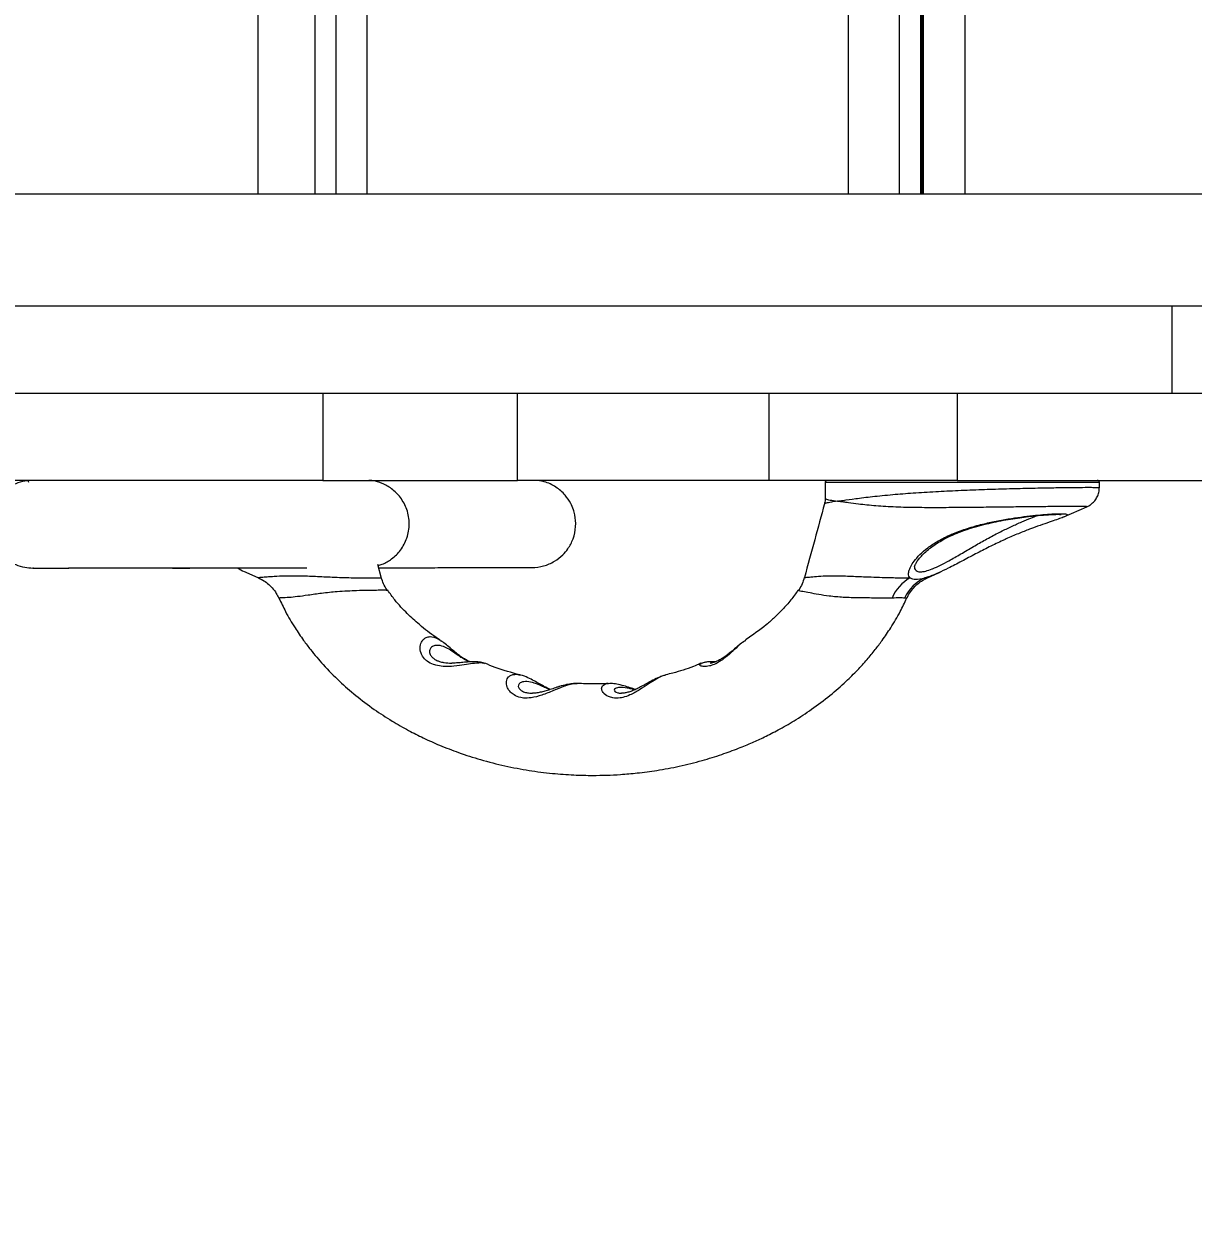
# Model space of a CAD drawing. Header units: millimetres. Extents: x -6304 to 6571, y -6082 to 4447.
# Drawn here: x 582.5 to 863.9, y -973.3 to -687.1 of the extents above; entities that cross this region are included whole.
import ezdxf

# ---------------------------------------------------------------- set-up
doc = ezdxf.new("R2010")
doc.units = ezdxf.units.MM
doc.layers.add('DIKOM_ОБЪЕКТ', color=7, linetype='Continuous')
doc.layers.add('DIKOM_РАЗМЕР_ОБЪЕКТА', color=7, linetype='Continuous')
doc.styles.add('style1', font='arial.ttf', dxfattribs={"width": 0.8})
doc.dimstyles.new('1-50', dxfattribs={"dimtxt": 300, "dimasz": 200, "dimexe": 100, "dimexo": 0, "dimgap": 100, "dimtad": 1, "dimtxsty": 'style1', "dimcen": 200, "dimclrd": 7, "dimclre": 7, "dimclrt": 7, "dimadec": 1, "dimazin": 2, "dimtfac": 1, "dimtmove": 0, "dimatfit": 2, "dimfxl": 0, "dimlwd": 25, "dimlwe": 18, "dimarcsym": 0})

# ---------------------------------------------------------------- blocks, each defined once
blk = doc.blocks.new('*D13')
at = {"layer": 'Defpoints', "color": 0, "transparency": 16777216}
for p in [(-3548.9, 424.04), (5070.79, -640.9), (5070.79, -4541.09)]:
    blk.add_point(p, dxfattribs=at)
at = {"layer": 'DIKOM_РАЗМЕР_ОБЪЕКТА', "color": 7, "lineweight": 18, "transparency": 16777216}
for p, q in [((-3548.9, 424.04), (-3548.9, -4641.09)), ((5070.79, -640.9), (5070.79, -4641.09))]:
    blk.add_line(p, q, dxfattribs=at)
at = {"layer": 'DIKOM_РАЗМЕР_ОБЪЕКТА', "color": 7, "lineweight": 25, "transparency": 16777216}
blk.add_line((-3148.9, -4541.09), (4670.79, -4541.09), dxfattribs=at)
at = {"layer": 'DIKOM_РАЗМЕР_ОБЪЕКТА', "color": 7, "transparency": 16777216}
for points in [[(-3148.9, -4474.42), (-3148.9, -4607.76), (-3548.9, -4541.09)], [(4670.79, -4474.42), (4670.79, -4607.76), (5070.79, -4541.09)]]:
    blk.add_solid(points, dxfattribs=at)
at = {"layer": 'DIKOM_РАЗМЕР_ОБЪЕКТА', "color": 7, "transparency": 16777216, "insert": (1449.19, -4307.92), "char_height": 300, "attachment_point": 5, "style": 'style1'}
blk.add_mtext('8650', dxfattribs=at)

msp = doc.modelspace()

# ---------------------------------------------------------------- linework, layer by layer
at = {"layer": 'DIKOM_ОБЪЕКТ', "color": 7, "linetype": 'Continuous', "lineweight": 15}
for p, q in [((638.884, -727.962), (638.884, 1718.038)), ((652.544, 1718.038), (652.544, -727.962)), ((657.627, 1718.038), (657.627, -727.962)), ((665.039, 1718.038), (665.039, -727.962)), ((780.95, -727.962), (780.95, 1718.038)), ((793.197, 1718.038), (793.197, -727.962)), ((798.374, -727.962), (798.374, 1718.038)), ((798.714, -727.962), (798.714, 1718.038)), ((799.017, -727.962), (799.017, 1718.038)), ((809.017, 1718.038), (809.017, -727.962)), ((206.813, -727.962), (1531.221, -727.962)), ((410.93, -754.962), (858.864, -754.962)), ((410.93, -754.962), (1327.104, -754.962)), ((858.864, -775.962), (858.864, -754.962)), ((410.93, -775.962), (858.864, -775.962)), ((654.503, -775.962), (654.503, -796.962)), ((701.34, -796.962), (701.34, -775.962)), ((761.818, -775.962), (761.818, -796.962)), ((807.167, -775.962), (807.167, -796.962)), ((807.167, -775.962), (930.867, -775.962)), ((654.503, -796.962), (529.685, -796.962)), ((654.503, -796.962), (701.34, -796.962)), ((761.818, -796.962), (701.34, -796.962)), ((807.167, -796.962), (761.818, -796.962)), ((775.361, -797.462), (775.361, -801.307)), ((841.362, -797.462), (775.361, -797.462)), ((807.167, -796.962), (930.867, -796.962)), ((841.362, -798.712), (841.362, -797.462)), ((832.817, -805.767), (838.333, -803.31)), ((668.598, -820.544), (667.688, -817.221)), ((635.93, -819.05), (638.982, -820.41)), ((770.427, -820.389), (770.43, -820.386)), ((799.964, -820.399), (802.66, -819.199)), ((802.682, -819.189), (803.055, -819.023)), ((768.933, -823.483), (768.931, -823.479)), ((682.681, -835.471), (682.894, -835.621)), ((756.236, -835.485), (756.009, -835.637)), ((715.694, -845.949), (715.621, -845.941))]:
    msp.add_line(p, q, dxfattribs=at)
at = {"layer": 'DIKOM_ОБЪЕКТ', "color": 7, "linetype": 'Continuous', "lineweight": 15, "flags": 128}
for points in [[(584.845, -818.055), (584.664, -818.055), (584.847, -818.055), (585.396, -818.054), (586.305, -818.054), (587.566, -818.052), (589.167, -818.051), (591.094, -818.049), (593.329, -818.047), (595.851, -818.045), (598.638, -818.042), (601.663, -818.039), (604.9, -818.036), (608.317, -818.033), (611.885, -818.029)], [(584.845, -818.055), (585.387, -818.054), (586.284, -818.053), (587.529, -818.052), (589.11, -818.051), (591.014, -818.049), (593.222, -818.046), (595.714, -818.044), (598.469, -818.041), (601.461, -818.038), (604.664, -818.035), (608.047, -818.032), (611.581, -818.028), (615.233, -818.025), (618.971, -818.021), (622.761, -818.018), (626.567, -818.014), (630.356, -818.01), (634.094, -818.007), (637.747, -818.003), (641.28, -818), (644.664, -817.997), (647.866, -817.994), (650.638, -817.991)]]:
    msp.add_lwpolyline(points, dxfattribs=at)
at = {"layer": 'DIKOM_ОБЪЕКТ', "color": 7, "linetype": 'Continuous', "lineweight": 15}
for centre, radius, start, end in [((583.205, -797.462), 0.5, 0, 90), ((775.861, -797.462), 0.5, 90, 180), ((840.861, -797.462), 0.5, 0, 90), ((800.193, -828.674), 9.334, 117.93912, 158.72335), ((803.332, -829.382), 9.786, 113.80844, 155.27141)]:
    msp.add_arc(centre, radius, start, end, dxfattribs=at)
for points, knots in [([(584.643, -796.962), (584.004, -796.996), (582.611, -797.071), (580.423, -797.742), (578.12, -799.043), (575.986, -801.166), (574.432, -804.083), (573.857, -807.508), (574.432, -810.934), (575.986, -813.851), (578.121, -815.973), (580.427, -817.283), (582.618, -817.929), (584.017, -818.055), (584.661, -818.055), (584.664, -818.055)], [0, 0, 0, 0, 0.0579056, 0.1259859, 0.2051658, 0.2954898, 0.3949517, 0.4996881, 0.6044268, 0.7038889, 0.7942103, 0.8735296, 0.9417173, 0.9996904, 1, 1, 1, 1]), ([(667.752, -817.455), (668.088, -817.365), (669.272, -817.049), (671.196, -815.861), (673.336, -813.764), (674.881, -810.835), (675.45, -807.411), (674.869, -803.985), (673.309, -801.073), (671.172, -798.95), (668.864, -797.665), (666.959, -797.053), (665.858, -796.984), (665.508, -796.962)], [0, 0, 0, 0, 0.0357688, 0.1260307, 0.2288131, 0.3420024, 0.4611949, 0.580385, 0.6935747, 0.7963581, 0.8864611, 0.9639441, 1, 1, 1, 1]), ([(704.741, -817.948), (705.703, -817.875), (707.585, -817.731), (710.184, -816.578), (712.117, -815.078), (713.358, -813.601), (714.161, -812.281), (714.937, -810.531), (715.442, -808.134), (715.268, -805.739), (714.758, -803.882), (714.051, -802.242), (712.729, -800.305), (710.578, -798.441), (708, -797.185), (706.238, -797.029), (705.481, -796.962)], [0, 0, 0, 0, 0.0946719, 0.1852506, 0.262866, 0.3194522, 0.3593461, 0.4011817, 0.4911867, 0.5763202, 0.6143527, 0.6638388, 0.7365748, 0.826692, 0.9255187, 1, 1, 1, 1]), ([(778.387, -801.961), (778.393, -801.961), (778.411, -801.961), (778.471, -801.945), (778.665, -801.923), (779.063, -801.855), (780.296, -801.676), (782.678, -801.337), (786.686, -800.845), (791.393, -800.372), (796.551, -799.965), (801.883, -799.637), (807.451, -799.366), (812.996, -799.151), (818.461, -798.979), (823.592, -798.847), (828.338, -798.748), (832.478, -798.679), (835.966, -798.638), (838.555, -798.624), (840.329, -798.635), (841.288, -798.662), (841.258, -798.698), (841.247, -798.712)], [0, 0, 0, 0, 0.0005164, 0.0014282, 0.0047991, 0.0158174, 0.0315716, 0.0920166, 0.1572606, 0.224634, 0.2858761, 0.3488869, 0.4101209, 0.473126, 0.5343546, 0.5973588, 0.6585867, 0.7215879, 0.7828172, 0.8458212, 0.9002453, 0.9614883, 1, 1, 1, 1]), ([(775.362, -801.291), (775.357, -801.699), (775.352, -802.134), (775.198, -802.531), (775.188, -802.555)], [0, 0, 0, 0, 0.938464, 1, 1, 1, 1]), ([(775.468, -801.307), (775.462, -801.336), (775.448, -801.408), (776.432, -801.789), (777.636, -801.769), (778.38, -801.959), (778.387, -801.961)], [0, 0, 0, 0, 0.248349, 0.6224028, 0.9963689, 1, 1, 1, 1]), ([(838.323, -803.306), (838.386, -803.282), (838.662, -803.172), (839.238, -802.829), (839.95, -802.239), (840.61, -801.422), (841.099, -800.415), (841.356, -799.476), (841.332, -798.898), (841.325, -798.712)], [0, 0, 0, 0, 0.0406646, 0.1809128, 0.3410379, 0.5175435, 0.7081454, 0.9062901, 1, 1, 1, 1]), ([(775.194, -802.582), (774.413, -805.467), (772.818, -811.352), (771.194, -817.311), (770.366, -820.35)], [0, 0, 0, 0, 0.49005737, 1, 1, 1, 1]), ([(778.387, -801.961), (778.38, -801.962), (777.633, -801.987), (776.403, -802.297), (775.333, -802.469), (775.3, -802.556), (775.286, -802.592)], [0, 0, 0, 0, 0.0033759, 0.368806, 0.7430763, 1, 1, 1, 1]), ([(838.318, -803.292), (838.313, -803.283), (838.301, -803.263), (837.365, -803.247), (835.742, -803.242), (833.423, -803.249), (830.338, -803.269), (826.636, -803.302), (822.423, -803.346), (817.794, -803.399), (812.854, -803.455), (807.731, -803.509), (802.504, -803.541), (797.325, -803.523), (792.248, -803.411), (787.499, -803.127), (783.708, -802.744), (781.256, -802.408), (779.913, -802.207), (779.294, -802.109), (778.948, -802.054), (778.759, -802.025), (778.559, -801.987), (778.45, -801.98), (778.394, -801.963), (778.387, -801.961)], [0, 0, 0, 0, 0.0484702, 0.1076241, 0.1593548, 0.2184206, 0.277487, 0.3367916, 0.396098, 0.4559252, 0.5157595, 0.5765264, 0.637301, 0.6998305, 0.7623445, 0.8276656, 0.8929273, 0.9383402, 0.964701, 0.9804176, 0.9831438, 0.9909651, 0.99524, 0.999427, 1, 1, 1, 1]), ([(795.82, -820.428), (795.773, -820.382), (795.57, -820.181), (795.395, -819.689), (795.48, -818.82), (795.917, -817.722), (796.767, -816.37), (798.098, -814.823), (800.024, -813.137), (802.54, -811.469), (804.651, -810.418), (806.861, -809.471), (809.158, -808.613), (812.628, -807.617), (816.116, -806.825), (819.386, -806.226), (822.506, -805.762), (825.322, -805.421), (827.843, -805.178), (829.956, -805.029), (831.648, -804.965), (832.853, -804.98), (833.537, -805.082), (833.739, -805.238), (833.483, -805.405), (833.379, -805.473)], [0, 0, 0, 0, 0.01137317, 0.04905501, 0.08754822, 0.12974085, 0.17275386, 0.22316678, 0.27482378, 0.32977182, 0.38665774, 0.38966276, 0.44235395, 0.4970104, 0.54521316, 0.59493781, 0.64141836, 0.68924469, 0.7351844, 0.78241684, 0.828159, 0.87517247, 0.92081241, 0.96771958, 1, 1, 1, 1]), ([(796.873, -817.739), (796.869, -817.765), (796.823, -818.067), (797, -818.475), (797.468, -818.884), (798.309, -819.016), (799.523, -818.827), (800.599, -818.472), (801.781, -818.001), (803.078, -817.411), (805.346, -816.215), (808.001, -814.68), (810.953, -812.93), (813.931, -811.227), (816.14, -810.04), (818.232, -808.978), (820.208, -808.027), (822.673, -806.931), (824.774, -806.065), (825.891, -805.627), (826.37, -805.44)], [0, 0, 0, 0, 0.0050841, 0.0583902, 0.1121568, 0.1658972, 0.2256414, 0.2854274, 0.2894001, 0.3513135, 0.4133028, 0.4949844, 0.5767384, 0.6531278, 0.7294777, 0.7480683, 0.816285, 0.8844649, 0.9505108, 1, 1, 1, 1]), ([(796.863, -817.753), (796.865, -817.733), (796.867, -817.69), (797.005, -817.29), (797.329, -816.692), (797.888, -815.891), (798.728, -814.924), (799.866, -813.845), (801.283, -812.732), (802.954, -811.652), (804.666, -810.726), (806.177, -810.026), (807.734, -809.386), (809.553, -808.728), (811.822, -808.031), (814.16, -807.423), (816.516, -806.901), (818.85, -806.457), (821.12, -806.086), (823.285, -805.782), (825.305, -805.541), (827.139, -805.357), (828.753, -805.228), (830.107, -805.15), (831.124, -805.124), (831.776, -805.132), (832.11, -805.162), (832.12, -805.164), (832.124, -805.165)], [0, 0, 0, 0, 0.0270186, 0.0578832, 0.0914343, 0.1297246, 0.1717886, 0.2168183, 0.2628527, 0.3088939, 0.3538632, 0.386489, 0.4088375, 0.4513674, 0.4944338, 0.537168, 0.5796907, 0.6225507, 0.6651527, 0.7077729, 0.750702, 0.793218, 0.8358435, 0.8780808, 0.9196227, 0.9547366, 0.9840455, 1, 1, 1, 1]), ([(833.379, -805.473), (833.349, -805.498), (833.216, -805.614), (832.463, -805.917), (831.129, -806.401), (829.327, -807.014), (827.132, -807.773), (824.627, -808.686), (821.854, -809.777), (819.642, -810.726), (817.301, -811.789), (814.827, -812.978), (811.497, -814.695), (808.162, -816.477), (805.183, -818.029), (802.619, -819.241), (800.759, -820.002), (799.757, -820.312), (799.381, -820.429)], [0, 0, 0, 0, 0.0193873, 0.0877545, 0.1541979, 0.2224956, 0.2891068, 0.3575857, 0.4254057, 0.4951141, 0.5137395, 0.5890302, 0.6665001, 0.7480846, 0.8321853, 0.8957119, 0.9608159, 1, 1, 1, 1]), ([(611.888, -818.029), (612.863, -818.028), (614.815, -818.027), (617.546, -818.024), (620.077, -818.021), (622.36, -818.019), (624.366, -818.017), (626.057, -818.016), (627.439, -818.014), (628.058, -818.014), (628.368, -818.014)], [0, 0, 0, 0, 0.1249523, 0.250086, 0.3751292, 0.5001305, 0.6251, 0.7500622, 0.8750811, 1, 1, 1, 1]), ([(618.285, -818.049), (618.559, -818.049), (619.108, -818.049), (621.121, -818.048), (623.777, -818.046), (626.993, -818.044), (630.563, -818.041), (633.064, -818.04), (634.314, -818.039)], [0, 0, 0, 0, 0.1664388, 0.3329696, 0.4996065, 0.6663415, 0.8331509, 1, 1, 1, 1]), ([(628.368, -818.014), (629.982, -818.012), (631.793, -818.01), (633.595, -818.009), (633.79, -818.009)], [0, 0, 0, 0, 0.8914927, 1, 1, 1, 1]), ([(633.852, -818.039), (634.445, -818.344), (635.176, -818.721), (635.813, -818.991), (635.934, -819.042)], [0, 0, 0, 0, 0.8109485, 1, 1, 1, 1]), ([(667.896, -817.978), (668.396, -817.978), (669.536, -817.977), (671.223, -817.975), (672.953, -817.974), (674.588, -817.973), (677.734, -817.97), (681.834, -817.966), (686.604, -817.962), (689.734, -817.959), (691.843, -817.958), (693.14, -817.957), (694.476, -817.955), (695.833, -817.954), (697.187, -817.953), (698.514, -817.952), (699.788, -817.951), (700.974, -817.95), (702.041, -817.949), (702.958, -817.949), (703.707, -817.949), (704.268, -817.948), (704.641, -817.948), (704.703, -817.948), (704.734, -817.948)], [0, 0, 0, 0, 0.0225932, 0.0514305, 0.0778706, 0.1036599, 0.1294482, 0.2307463, 0.3127778, 0.3948144, 0.4220669, 0.4518203, 0.4840742, 0.5188279, 0.5560814, 0.595836, 0.6380936, 0.6828574, 0.7301326, 0.7799239, 0.8312806, 0.8850749, 0.941313, 1, 1, 1, 1]), ([(638.995, -820.381), (638.972, -820.373), (638.918, -820.352), (639.359, -820.296), (640.17, -820.218), (641.329, -820.128), (642.968, -820.018), (645.481, -819.9), (648.983, -819.891), (652.82, -820.049), (656.277, -820.223), (659.12, -820.326), (661.564, -820.387), (663.928, -820.419), (665.846, -820.426), (667.376, -820.43), (668.254, -820.434), (668.64, -820.433), (668.547, -820.413), (668.541, -820.412)], [0, 0, 0, 0, 0.0402467, 0.095803, 0.1530001, 0.1947227, 0.2377914, 0.3073083, 0.3751299, 0.4531087, 0.5360238, 0.5900888, 0.6453848, 0.716907, 0.7908435, 0.8482341, 0.9288115, 0.9947239, 1, 1, 1, 1]), ([(638.974, -820.423), (639.307, -820.582), (640.066, -820.946), (641.209, -821.763), (642.329, -822.844), (643.251, -824.037), (643.673, -824.916), (643.859, -825.305)], [0, 0, 0, 0, 0.1635102, 0.3725834, 0.5926399, 0.8198637, 1, 1, 1, 1]), ([(670.034, -823.439), (669.981, -823.374), (669.587, -822.899), (669.046, -821.878), (668.731, -820.877), (668.58, -820.395)], [0, 0, 0, 0, 0.0754982, 0.5553963, 1, 1, 1, 1]), ([(770.347, -820.357), (770.185, -820.864), (769.856, -821.9), (769.307, -822.934), (768.923, -823.397), (768.884, -823.444)], [0, 0, 0, 0, 0.4633456, 0.9462786, 1, 1, 1, 1]), ([(770.43, -820.386), (770.422, -820.379), (770.398, -820.357), (771.137, -820.266), (772.636, -820.1), (774.773, -819.937), (777.059, -819.882), (779.294, -819.929), (781.195, -819.995), (783.138, -820.079), (784.631, -820.14), (786.434, -820.211), (788.526, -820.284), (790.791, -820.345), (793.379, -820.399), (794.808, -820.416), (795.82, -820.428)], [0, 0, 0, 0, 0.0498126, 0.1519544, 0.252841, 0.3420658, 0.4314205, 0.482777, 0.5361127, 0.5853637, 0.6361676, 0.6548666, 0.7324099, 0.813126, 0.867646, 1, 1, 1, 1]), ([(795.064, -825.288), (795.094, -825.209), (795.313, -824.631), (795.942, -823.687), (796.896, -822.517), (797.959, -821.581), (798.994, -820.876), (799.671, -820.557), (799.968, -820.418)], [0, 0, 0, 0, 0.03530916, 0.25834488, 0.46929064, 0.66840696, 0.85467074, 1, 1, 1, 1]), ([(795.82, -820.428), (796.209, -820.572), (797.075, -820.893), (798.562, -820.594), (799.381, -820.429)], [0, 0, 0, 0, 0.4488702, 1, 1, 1, 1]), ([(799.381, -820.429), (799.578, -820.423), (799.915, -820.413), (799.945, -820.392), (799.957, -820.383)], [0, 0, 0, 0, 0.5831153, 1, 1, 1, 1]), ([(670.004, -823.453), (669.957, -823.442), (669.838, -823.413), (668.941, -823.418), (667.393, -823.422), (665.374, -823.443), (662.93, -823.501), (660.384, -823.609), (657.598, -823.783), (654.344, -824.104), (651.003, -824.596), (648.288, -824.976), (646.113, -825.184), (644.767, -825.246), (644.1, -825.267), (643.846, -825.274), (643.898, -825.277), (643.911, -825.277)], [0, 0, 0, 0, 0.060187, 0.1533151, 0.2198692, 0.3016873, 0.3866062, 0.4461455, 0.5072415, 0.5924202, 0.667445, 0.7318858, 0.7985504, 0.8783987, 0.9298257, 0.9824396, 1, 1, 1, 1]), ([(682.729, -835.397), (682.388, -835.185), (680.627, -834.09), (677.959, -831.968), (674.666, -828.957), (672.073, -826.231), (670.645, -824.188), (670.087, -823.39)], [0, 0, 0, 0, 0.0701486, 0.3617919, 0.5870843, 0.838553, 1, 1, 1, 1]), ([(768.823, -823.402), (768.27, -824.198), (767.114, -825.859), (765.161, -827.985), (763.185, -829.955), (760.309, -832.543), (757.871, -834.2), (756.153, -835.368)], [0, 0, 0, 0, 0.1605948, 0.3352465, 0.4878742, 0.6391877, 1, 1, 1, 1]), ([(791.496, -825.287), (790.678, -825.285), (789.373, -825.281), (787.077, -825.273), (785.214, -825.262), (783.367, -825.239), (781.599, -825.199), (779.219, -825.101), (776.46, -824.865), (773.695, -824.431), (771.484, -824.007), (770.076, -823.748), (769.287, -823.602), (768.899, -823.521), (768.922, -823.495), (768.933, -823.483)], [0, 0, 0, 0, 0.1214134, 0.1940142, 0.2665535, 0.3170017, 0.3730842, 0.4291154, 0.5284601, 0.6129738, 0.6997879, 0.804502, 0.8729308, 0.9414022, 1, 1, 1, 1]), ([(643.92, -825.273), (644.43, -826.373), (645.575, -828.842), (647.604, -832.227), (649.646, -835.253), (651.892, -838.229), (654.721, -841.57), (658.355, -845.257), (662.463, -848.844), (666.693, -852.038), (670.961, -854.822), (674.916, -857.082), (678.738, -859.016), (682.74, -860.808), (687.337, -862.583), (692.58, -864.27), (698.246, -865.715), (704.021, -866.805), (709.563, -867.514), (714.681, -867.885), (719.036, -867.987), (722.776, -867.925), (726.342, -867.744), (730.372, -867.389), (735.097, -866.761), (740.319, -865.784), (745.539, -864.486), (750.291, -863.016), (754.325, -861.543), (757.729, -860.126), (760.903, -858.657), (764.251, -856.944), (768.064, -854.756), (772.257, -852.015), (776.461, -848.841), (780.123, -845.642), (783.076, -842.719), (785.395, -840.168), (787.363, -837.784), (789.273, -835.253), (791.315, -832.227), (793.346, -828.838), (794.493, -826.365), (795.005, -825.262)], [0, 0, 0, 0, 0.0193034, 0.0433441, 0.0630925, 0.0779104, 0.103322, 0.1335219, 0.1615405, 0.1918226, 0.2198755, 0.2449496, 0.2666523, 0.2904052, 0.3172684, 0.348125, 0.3816987, 0.4144003, 0.4458388, 0.474604, 0.4997843, 0.5184156, 0.5369521, 0.5593032, 0.5858199, 0.6163128, 0.6476509, 0.6751073, 0.6987335, 0.718671, 0.7359786, 0.7563845, 0.7805925, 0.8081925, 0.8383871, 0.8664057, 0.8871056, 0.9055794, 0.9220256, 0.9368435, 0.9565914, 0.9806318, 1, 1, 1, 1]), ([(794.443, -825.288), (794.11, -825.265), (793.433, -825.218), (792.148, -825.264), (791.496, -825.287)], [0, 0, 0, 0, 0.4924378, 1, 1, 1, 1]), ([(795.04, -825.279), (795.043, -825.279), (795.145, -825.285), (794.789, -825.286), (794.443, -825.288)], [0, 0, 0, 0, 0.0293732, 1, 1, 1, 1]), ([(690.471, -841.071), (689.849, -841.162), (688.59, -841.348), (686.17, -841.709), (683.73, -841.823), (682.026, -841.572), (680.704, -841.167), (679.875, -840.727), (678.917, -839.928), (678.426, -839.265), (677.921, -838.117), (677.797, -836.833), (678.307, -835.504), (679.206, -834.732), (680.492, -834.487), (681.597, -834.673), (682.497, -835.336), (682.681, -835.471)], [0, 0, 0, 0, 0.0884542, 0.1790791, 0.2625211, 0.3163995, 0.3335589, 0.3913246, 0.4054662, 0.4661872, 0.4856272, 0.5706291, 0.6581955, 0.7571093, 0.8387057, 0.9670178, 1, 1, 1, 1]), ([(689.987, -840.645), (689.85, -840.594), (689.497, -840.461), (688.76, -840.073), (687.839, -839.486), (686.855, -838.745), (685.831, -837.895), (684.734, -836.965), (683.773, -836.153), (683.13, -835.742), (682.907, -835.599)], [0, 0, 0, 0, 0.0674731, 0.1740663, 0.2888088, 0.4132603, 0.5489482, 0.7068282, 0.8984364, 1, 1, 1, 1]), ([(755.981, -835.601), (755.644, -835.835), (755.107, -836.208), (754.217, -836.938), (753.34, -837.68), (752.302, -838.553), (751.313, -839.32), (750.36, -839.956), (749.501, -840.426), (748.741, -840.74), (748.238, -840.884), (747.917, -840.935), (747.926, -840.933), (747.93, -840.932)], [0, 0, 0, 0, 0.1194347, 0.1901858, 0.3158575, 0.4209556, 0.5206615, 0.6081272, 0.6928035, 0.7784114, 0.8652699, 0.9402037, 1, 1, 1, 1]), ([(756.009, -835.637), (755.758, -835.793), (755.018, -836.252), (754.067, -837.159), (753.439, -837.757)], [0, 0, 0, 0, 0.3394608, 1, 1, 1, 1]), ([(689.845, -840.651), (689.637, -840.572), (689.331, -840.457), (688.641, -840.112), (688.095, -839.794), (687.298, -839.282), (686.783, -838.922), (685.824, -838.249), (684.728, -837.502), (683.334, -836.823), (682.165, -836.606), (681.167, -836.754), (680.474, -837.157), (680.083, -837.866), (680.172, -838.706), (680.633, -839.374), (681.182, -839.873), (681.695, -840.192), (682.472, -840.527), (683.081, -840.7), (684.138, -840.89), (684.928, -840.948), (685.434, -840.931), (685.482, -840.929)], [0, 0, 0, 0, 0.0324233, 0.0478017, 0.0910243, 0.1003496, 0.1500133, 0.1591434, 0.240575, 0.3340058, 0.4537948, 0.5303172, 0.6203662, 0.6951218, 0.7621465, 0.8053484, 0.822377, 0.862573, 0.8761885, 0.9170135, 0.9291682, 0.9933994, 1, 1, 1, 1]), ([(753.439, -837.757), (753.365, -837.826), (752.732, -838.413), (751.612, -839.437), (750.263, -840.409), (749.103, -841.083), (748.253, -841.437), (747.13, -841.735), (746.478, -841.781), (745.675, -841.714), (745.157, -841.497), (745.063, -841.191), (745.41, -841.106), (745.517, -841.08)], [0, 0, 0, 0, 0.0196025, 0.1682434, 0.2641587, 0.3005665, 0.4077132, 0.4409568, 0.5694599, 0.5963253, 0.7563635, 0.9249961, 1, 1, 1, 1]), ([(691.476, -840.63), (691.253, -840.622), (690.622, -840.599), (689.596, -840.651), (688.297, -840.771), (686.986, -840.877), (686.072, -840.944), (685.561, -840.93), (685.482, -840.927)], [0, 0, 0, 0, 0.1296135, 0.3678648, 0.6193041, 0.8122116, 0.9708255, 1, 1, 1, 1]), ([(693.398, -841.075), (693.237, -841.015), (692.795, -840.852), (691.604, -840.926), (690.628, -841.051), (690.471, -841.071)], [0, 0, 0, 0, 0.325016, 0.8918777, 1, 1, 1, 1]), ([(693.414, -841.037), (693.293, -840.988), (692.938, -840.848), (692.376, -840.73), (691.874, -840.658), (691.573, -840.637), (691.476, -840.63)], [0, 0, 0, 0, 0.1606936, 0.4702457, 0.8296359, 1, 1, 1, 1]), ([(701.858, -843.758), (699.865, -843.233), (697.011, -842.481), (694.273, -841.308), (693.446, -840.953)], [0, 0, 0, 0, 0.6977833, 1, 1, 1, 1]), ([(745.477, -840.981), (744.869, -841.239), (742.656, -842.175), (739.81, -843.09), (737.574, -843.613), (737.006, -843.746)], [0, 0, 0, 0, 0.2205176, 0.8020195, 1, 1, 1, 1]), ([(748.952, -840.64), (748.926, -840.638), (748.399, -840.598), (747.708, -840.595), (746.682, -840.701), (745.995, -840.837), (745.619, -840.993), (745.515, -841.036)], [0, 0, 0, 0, 0.0237114, 0.4665154, 0.7408127, 0.9280864, 1, 1, 1, 1]), ([(748.644, -840.753), (748.394, -840.772), (747.934, -840.807), (747.687, -840.924), (747.901, -840.918), (747.965, -840.916)], [0, 0, 0, 0, 0.454808, 0.8374995, 1, 1, 1, 1]), ([(713.724, -846.159), (713.295, -846.291), (712.211, -846.625), (710.086, -847.518), (707.403, -848.625), (704.844, -849.331), (703.119, -849.401), (701.697, -849.195), (700.746, -848.808), (699.859, -848.171), (699.257, -847.527), (698.68, -846.467), (698.558, -845.236), (699.03, -844.293), (699.773, -843.774), (700.635, -843.61), (701.333, -843.62), (701.783, -843.77), (701.848, -843.791)], [0, 0, 0, 0, 0.0664487, 0.1677712, 0.2644355, 0.341955, 0.396119, 0.416824, 0.4791471, 0.501036, 0.5466907, 0.594279, 0.6847831, 0.7790071, 0.8480314, 0.9184631, 0.9883011, 1, 1, 1, 1]), ([(709.206, -847.287), (709.137, -847.258), (708.663, -847.057), (707.784, -846.578), (706.565, -845.902), (705.234, -845.146), (703.755, -844.424), (702.632, -843.946), (701.978, -843.818), (701.91, -843.805)], [0, 0, 0, 0, 0.0235847, 0.1610852, 0.3166657, 0.4974922, 0.7262418, 0.9717708, 1, 1, 1, 1]), ([(736.574, -843.933), (736.227, -844.043), (735.318, -844.332), (733.98, -844.993), (732.909, -845.589), (732.422, -845.86)], [0, 0, 0, 0, 0.2516679, 0.6593006, 1, 1, 1, 1]), ([(737.022, -843.814), (736.912, -843.835), (736.425, -843.926), (735.224, -844.478), (733.891, -845.271), (732.943, -845.892), (732.801, -845.985)], [0, 0, 0, 0, 0.0997058, 0.4416201, 0.9168262, 1, 1, 1, 1]), ([(737.007, -843.798), (736.978, -843.803), (736.892, -843.818), (736.812, -843.849), (736.759, -843.87)], [0, 0, 0, 0, 0.3418315, 1, 1, 1, 1]), ([(709.085, -847.326), (708.653, -847.141), (708.168, -846.933), (707.045, -846.417), (706.018, -845.96), (704.533, -845.473), (703.16, -845.288), (702.029, -845.563), (701.483, -846.15), (701.485, -846.797), (701.911, -847.323), (702.489, -847.714), (703.043, -847.943), (703.909, -848.145), (704.479, -848.164), (704.894, -848.178)], [0, 0, 0, 0, 0.0628818, 0.0705986, 0.1910081, 0.2674519, 0.4311173, 0.5919755, 0.6941677, 0.7838873, 0.847355, 0.868983, 0.9250608, 0.9455056, 1, 1, 1, 1]), ([(711.165, -846.648), (710.928, -846.724), (710.278, -846.932), (709.217, -847.289), (707.986, -847.673), (706.837, -847.966), (705.786, -848.152), (705.169, -848.171), (704.891, -848.18)], [0, 0, 0, 0, 0.1334021, 0.3664996, 0.5603301, 0.7214797, 0.8743831, 1, 1, 1, 1]), ([(715.613, -845.866), (715.243, -845.868), (714.39, -845.872), (713.024, -846.119), (711.932, -846.41), (711.253, -846.621), (711.165, -846.648)], [0, 0, 0, 0, 0.2424471, 0.5590581, 0.9428206, 1, 1, 1, 1]), ([(715.621, -845.941), (715.462, -845.912), (714.985, -845.825), (714.229, -846.025), (713.724, -846.159)], [0, 0, 0, 0, 0.3324409, 1, 1, 1, 1]), ([(723.166, -845.849), (721.989, -845.904), (719.5, -846.02), (717.011, -845.901), (715.699, -845.839)], [0, 0, 0, 0, 0.47292752, 1, 1, 1, 1]), ([(732.801, -845.985), (732.129, -846.433), (730.808, -847.314), (728.663, -848.553), (727.011, -849.135), (725.602, -849.398), (724.568, -849.376), (723.197, -849.046), (722.521, -848.622), (721.821, -847.934), (721.456, -847.197), (721.65, -846.433), (722.272, -846.041), (722.72, -845.822), (723.128, -845.883), (723.166, -845.889)], [0, 0, 0, 0, 0.11022896, 0.21664434, 0.28830354, 0.31760922, 0.39862584, 0.43030079, 0.54762134, 0.55550496, 0.67789444, 0.80384921, 0.89611653, 0.99026102, 1, 1, 1, 1]), ([(729.717, -847.289), (729.282, -847.145), (728.293, -846.819), (726.829, -846.35), (725.328, -846.005), (724.121, -845.835), (723.424, -845.875), (723.203, -845.888)], [0, 0, 0, 0, 0.1805871, 0.4098119, 0.6878873, 0.9010436, 1, 1, 1, 1]), ([(729.558, -847.363), (729.515, -847.351), (728.738, -847.149), (727.495, -846.863), (725.907, -846.724), (724.891, -846.955), (724.515, -847.377), (724.688, -847.794), (725.254, -848.048), (725.796, -848.167), (726.151, -848.163), (726.354, -848.161)], [0, 0, 0, 0, 0.0096733, 0.1765646, 0.3897877, 0.5980545, 0.7298873, 0.8467458, 0.9262308, 0.9576699, 1, 1, 1, 1]), ([(732.422, -845.86), (732.218, -845.975), (731.656, -846.292), (730.726, -846.806), (729.625, -847.35), (728.592, -847.77), (727.628, -848.048), (726.854, -848.178), (726.498, -848.175), (726.353, -848.174)], [0, 0, 0, 0, 0.107947, 0.2984775, 0.4596446, 0.6133581, 0.7537171, 0.8998013, 1, 1, 1, 1])]:
    msp.add_open_spline(points, degree=3, knots=knots, dxfattribs=at)

# ---------------------------------------------------------------- dimensions: what is measured, and where the dimension line sits
at = {"layer": 'DIKOM_РАЗМЕР_ОБЪЕКТА'}
dim = msp.add_linear_dim(base=(5070.79, -4541.091), p1=(-3548.896, 424.038), p2=(5070.79, -640.9), text='8650', dimstyle='1-50', override={"dimasz": 400, "dimgap": 80}, dxfattribs=at)
dim.commit()
dim.dimension.update_dxf_attribs({"geometry": '*D13', "text_midpoint": (1449.191, -4541.091), "dimtype": 160})

doc.saveas('drawing.dxf')
